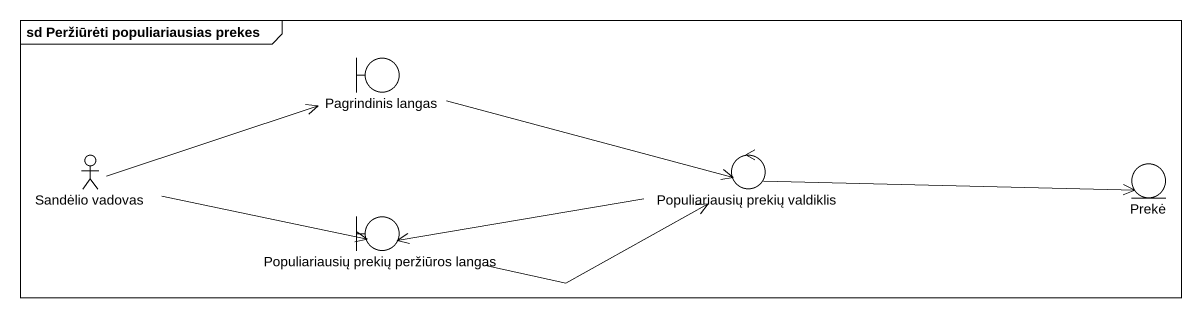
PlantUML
@startuml
mainframe sd Peržiūrėti populiariausias prekes
boundary "Pagrindinis langas" as Pagrindinis_langas
actor "Sandėlio vadovas" as Sandėlio_vadovas
control "Populiariausių prekių valdiklis" as Populiariausių_prekių
entity Prekė
boundary "Populiariausių prekių peržiūros langas" as Populiariausių_prekių_2
Pagrindinis_langas -right-> Populiariausių_prekių
Sandėlio_vadovas -right-> Pagrindinis_langas
Sandėlio_vadovas -right-> Populiariausių_prekių_2
Populiariausių_prekių -right-> Prekė
Populiariausių_prekių -left-> Populiariausių_prekių_2
Populiariausių_prekių_2 -right-> Populiariausių_prekių
@enduml
